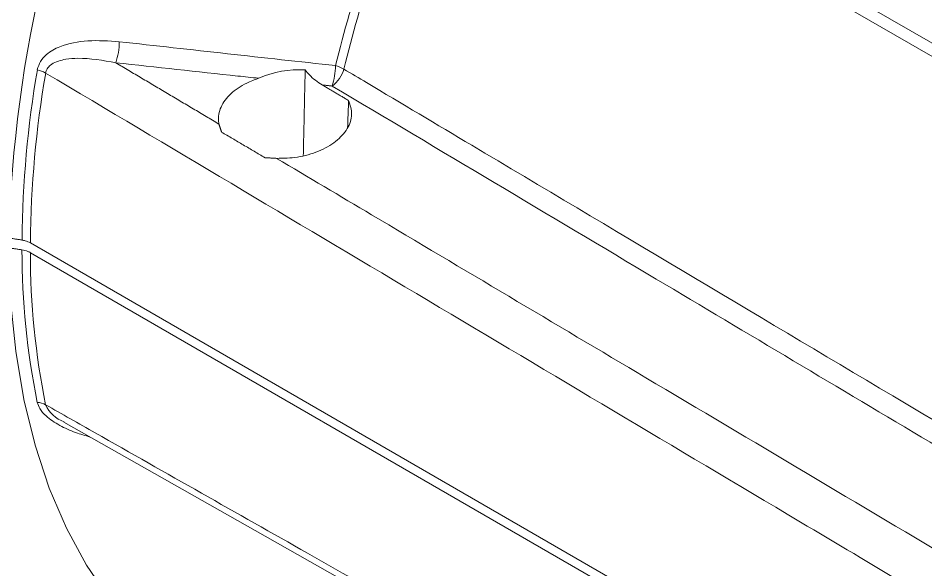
# Model space of a CAD drawing. Extents: x 8 to 113, y 2 to 87.
# Drawn here: x 18.102 to 21.117, y 65.093 to 66.923 of the extents above; entities that cross this region are included whole.
import ezdxf

# ---------------------------------------------------------------- set-up
doc = ezdxf.new("R2010")
doc.units = 0
doc.header["$MEASUREMENT"] = 0
doc.layers.add('OBJECT', color=7, linetype='CONTINUOUS')

msp = doc.modelspace()

# ---------------------------------------------------------------- linework, layer by layer
at = {"layer": 'OBJECT', "linetype": 'Continuous', "lineweight": 15}
for p, q in [((19.7702, 67.6289), (22.5402, 66.0298)), ((22.5308, 65.9911), (19.7597, 67.5909)), ((21.455, 64.2656), (18.143, 66.1776)), ((18.143, 66.1449), (21.455, 64.233))]:
    msp.add_line(p, q, dxfattribs=at)
at = {"layer": 'OBJECT', "linetype": 'Continuous', "lineweight": 15, "flags": 128}
for points in [[(18.0713, 66.161), (18.0775, 65.9862), (18.0942, 65.8183), (18.1212, 65.6581), (18.1585, 65.5063), (18.2058, 65.3636), (18.263, 65.2308), (18.3299, 65.1084), (18.406, 64.9969), (18.4911, 64.8969)], [(18.2546, 65.5826), (18.9222, 65.2042), (21.5633, 63.7079)]]:
    msp.add_lwpolyline(points, dxfattribs=at)
at = {"layer": 'OBJECT', "linetype": 'Continuous', "lineweight": 15}
for centre, radius, start, end in [((22.4423, 66.0693), 4.3727, 154.636, 178.3701), ((23.2204, 65.7667), 4.185, 156.5781, 166.1907), ((23.2354, 65.7583), 4.1722, 156.5781, 166.1907), ((18.1993, 66.8476), 0.239, 342.251, 359.3311), ((37.0237, 232.0692), 166.2663, 263.581999, 263.830941), ((18.9127, 66.7698), 0.2436, 342.8048, 359.0146), ((19.1193, 66.6388), 0.1321, 60.7687, 73.7304), ((21.6344, 66.1543), 3.5193, 170.2276, 179.4695), ((21.6531, 66.1451), 3.5102, 170.2276, 179.4687), ((18.1407, 66.6456), 0.1091, 60.9033, 76.5483), ((19.0338, 66.4323), 0.3197, 86.0956, 114.3859), ((19.0868, 66.779), 0.1001, 305.8426, 345.6229), ((20.6555, 66.1543), 2.5403, 180.0017, 191.4906), ((20.6767, 66.1451), 2.5337, 180.0026, 191.4907), ((18.1626, 65.5837), 0.0647, 61.189, 86.8975), ((18.2894, 65.6823), 0.1044, 203.7015, 250.8333)]:
    msp.add_arc(centre, radius, start, end, dxfattribs=at)
for points, knots in [([(18.1661, 66.7516), (18.1689, 66.7613), (18.1746, 66.7806), (18.2003, 66.8082), (18.252, 66.8363), (18.3359, 66.8518), (18.4033, 66.8472), (18.4383, 66.8448)], [0, 0, 0, 0, 0.101178, 0.20186, 0.374018, 0.675191, 1, 1, 1, 1]), ([(18.4269, 66.7748), (18.3843, 66.7826), (18.3281, 66.7928), (18.2566, 66.7874), (18.2213, 66.7776), (18.2011, 66.7597), (18.1953, 66.7487), (18.1941, 66.7423), (18.1938, 66.7409)], [0, 0, 0, 0, 0.49037, 0.647323, 0.850236, 0.921686, 0.982753, 1, 1, 1, 1]), ([(18.9018, 66.7235), (18.8784, 66.726), (18.72, 66.7428), (18.5617, 66.7601), (18.4269, 66.7748)], [0, 0, 0, 0, 0.147984, 1, 1, 1, 1]), ([(21.5382, 64.7536), (21.4794, 64.7885), (21.1855, 64.9631), (20.0706, 65.6255), (19.0146, 66.253), (18.1938, 66.7409)], [0, 0, 0, 0, 0.052722, 0.263609, 1, 1, 1, 1]), ([(19.1123, 66.7013), (19.0973, 66.7112), (19.0771, 66.7245), (19.0599, 66.7458), (19.0556, 66.7513)], [0, 0, 0, 0, 0.746489, 1, 1, 1, 1]), ([(19.1838, 66.7541), (19.209, 66.7391), (19.3507, 66.6548), (19.9583, 66.2934), (20.8981, 65.7343), (21.7216, 65.2446), (22.0792, 65.0319)], [0, 0, 0, 0, 0.026129, 0.146813, 0.629552, 1, 1, 1, 1]), ([(18.9018, 66.7235), (18.888, 66.7185), (18.852, 66.7054), (18.8053, 66.6731), (18.7722, 66.6285), (18.7657, 66.5931), (18.7687, 66.5745), (18.7692, 66.5716)], [0, 0, 0, 0, 0.162695, 0.424831, 0.687546, 0.950209, 1, 1, 1, 1]), ([(22.0406, 64.9746), (21.7374, 65.155), (21.131, 65.5159), (20.166, 66.0903), (19.5042, 66.4843), (19.1455, 66.6978)], [0, 0, 0, 0, 0.314137, 0.628275, 1, 1, 1, 1]), ([(18.9608, 66.4578), (18.984, 66.4583), (19.0321, 66.4593), (19.1015, 66.4795), (19.1598, 66.5125), (19.1986, 66.5555), (19.2152, 66.6036), (19.2049, 66.6343), (19.1998, 66.6496)], [0, 0, 0, 0, 0.156109, 0.324409, 0.493191, 0.662433, 0.831758, 1, 1, 1, 1]), ([(18.9608, 66.4578), (19.066, 66.3954), (19.4746, 66.1528), (20.237, 65.7003), (20.8943, 65.3102), (21.248, 65.1003)], [0, 0, 0, 0, 0.137909, 0.536076, 1, 1, 1, 1]), ([(18.143, 66.1776), (18.1376, 66.1802), (18.1292, 66.1843), (18.1189, 66.1862), (18.1152, 66.1869)], [0, 0, 0, 0, 0.64356, 1, 1, 1, 1]), ([(18.1152, 66.1542), (18.1218, 66.1528), (18.1321, 66.1507), (18.1401, 66.1465), (18.143, 66.1449)], [0, 0, 0, 0, 0.64356, 1, 1, 1, 1]), ([(18.3416, 65.5332), (18.3253, 65.538), (18.2905, 65.548), (18.2397, 65.571), (18.1985, 65.5981), (18.1736, 65.6256), (18.1684, 65.6413), (18.1661, 65.6482)], [0, 0, 0, 0, 0.219329, 0.468193, 0.718717, 0.875014, 1, 1, 1, 1]), ([(18.1938, 65.6403), (18.2486, 65.6093), (18.5386, 65.4451), (19.6533, 64.8139), (20.7133, 64.2138), (21.5382, 63.7469)], [0, 0, 0, 0, 0.049218, 0.260105, 1, 1, 1, 1])]:
    msp.add_open_spline(points, degree=3, knots=knots, dxfattribs=at)
for points in [[(18.4269, 66.7748), (18.7692, 66.5716)], [(19.0556, 66.7513), (19.0493, 66.4676)], [(19.1123, 66.7013), (19.1998, 66.6496)], [(19.1455, 66.6978), (19.1123, 66.7013)], [(19.1998, 66.6496), (19.1965, 66.5616)], [(18.7779, 66.545), (18.7692, 66.5716)], [(18.9222, 66.46), (18.7779, 66.545)], [(18.9608, 66.4578), (18.9222, 66.46)], [(18.1152, 66.1869), (18.0713, 66.1937)], [(18.0713, 66.161), (18.1152, 66.1542)]]:
    msp.add_open_spline(points, degree=1, dxfattribs=at)

doc.saveas('drawing.dxf')
